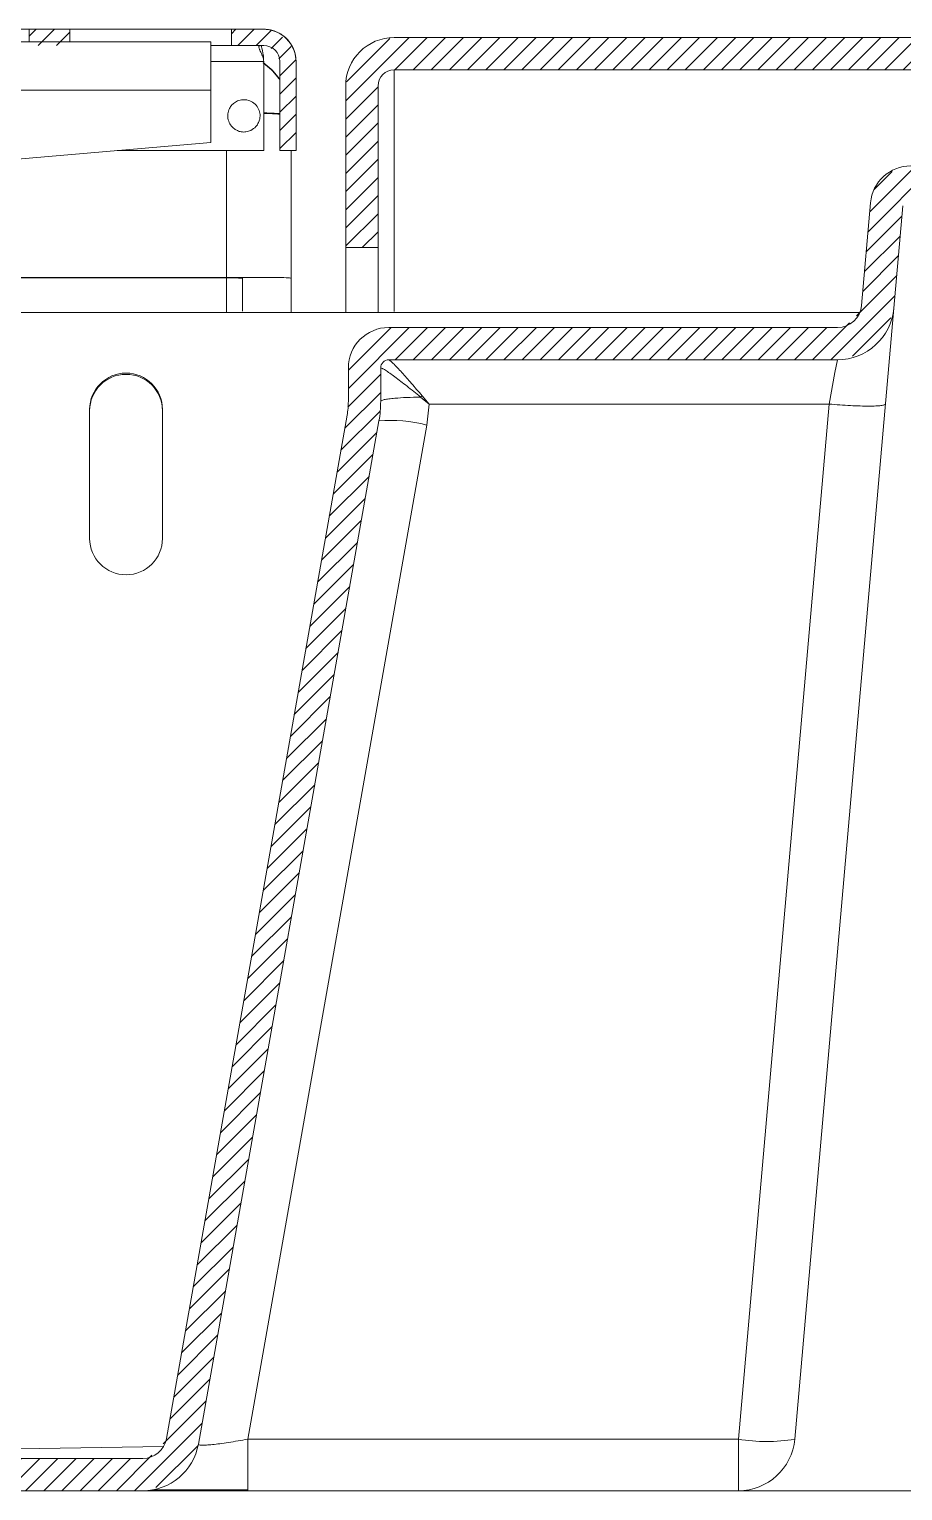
# Model space of a CAD drawing. Header units: millimetres. Extents: x -16985 to -606, y 2122 to 9380.
# Drawn here: x -1548.8 to -1440.7, y 7478.2 to 7659.1 of the extents above; entities that cross this region are included whole.
import ezdxf

# ---------------------------------------------------------------- set-up
doc = ezdxf.new("R2010")
doc.units = ezdxf.units.MM
for name, pattern in [('K5LT32768', [0]), ('K5LT32769', [0]), ('K5LT_THIN', [0])]:
    doc.linetypes.add(name, pattern=pattern)
pattern_1 = [(45, (0, 0), (-1.122532, 1.122532), [])]

msp = doc.modelspace()

# ---------------------------------------------------------------- hatches: boundary and pattern name
h = msp.add_hatch()
h.set_pattern_fill('ANSI31_ISO', style=0, pattern_type=0)
h.set_pattern_definition(pattern_1)
h.paths.add_polyline_path([(-1548.76, 7657.11), (-1543.76, 7657.11), (-1543.76, 7659.11), (-1548.76, 7659.11)])
h = msp.add_hatch()
h.set_pattern_fill('ANSI31_ISO', style=0, pattern_type=0)
h.set_pattern_definition(pattern_1)
h.paths.add_polyline_path([(-1517.76, 7655.11), (-1517.76, 7644.11), (-1515.76, 7644.11), (-1515.76, 7655.11), (-1516.54, 7657.47), (-1518.56, 7658.92), (-1519.76, 7659.11), (-1523.76, 7659.11), (-1523.76, 7657.11), (-1519.76, 7657.11), (-1518.35, 7656.52)])
h = msp.add_hatch()
h.set_pattern_fill('ANSI31_ISO', style=0, pattern_type=0)
h.set_pattern_definition(pattern_1)
h.paths.add_polyline_path([(-950.26, 7471.56), (-947.8, 7469.72), (-946.69, 7467.45), (-942.68, 7448.02), (-940.35, 7429.53), (-940.28, 7428.67), (-936.24, 7428.39), (-936.37, 7429.88), (-938.91, 7449.72), (-942.81, 7468.42), (-944.51, 7472.01), (-947.49, 7474.65), (-948.76, 7475.27), (-950.33, 7476.74), (-950.46, 7477.05), (-960.25, 7504.56), (-960.42, 7505.57), (-960.42, 7514.75), (-961.21, 7518.65), (-961.46, 7519.2), (-971.06, 7536.74), (-982.02, 7553.46), (-994.29, 7569.25), (-1007.78, 7584.01), (-1022.41, 7597.64), (-1038.08, 7610.06), (-1054.69, 7621.19), (-1072.14, 7630.96), (-1090.32, 7639.3), (-1109.1, 7646.16), (-1128.37, 7651.5), (-1148, 7655.28), (-1167.88, 7657.48), (-1185.42, 7658.09), (-1503.62, 7658.09), (-1506.59, 7657.31), (-1508.78, 7655.15), (-1509.62, 7652.2), (-1509.62, 7652.09), (-1509.62, 7632.09), (-1505.62, 7632.09), (-1505.62, 7652.09), (-1504.86, 7653.66), (-1503.62, 7654.09), (-1185.42, 7654.09), (-1165.6, 7653.29), (-1145.91, 7650.9), (-1126.48, 7646.93), (-1107.43, 7641.4), (-1088.88, 7634.36), (-1070.97, 7625.85), (-1053.79, 7615.92), (-1037.48, 7604.64), (-1022.13, 7592.08), (-1007.83, 7578.33), (-994.7, 7563.47), (-982.8, 7547.6), (-972.22, 7530.82), (-965.05, 7517.42), (-964.42, 7514.75), (-964.42, 7505.57), (-964.02, 7503.22), (-954.22, 7475.71), (-952.4, 7472.93)])
h = msp.add_hatch()
h.set_pattern_fill('ANSI31_ISO', style=0, pattern_type=0)
h.set_pattern_definition(pattern_1)
h.paths.add_polyline_path([(-1505.29, 7613.06), (-1505.29, 7617.19), (-1504.91, 7617.97), (-1504.29, 7618.19), (-1448.79, 7618.19), (-1445.56, 7618.98), (-1443.06, 7621.16), (-1441.85, 7624.26), (-1441.82, 7624.58), (-1440.71, 7637.27), (-1440.26, 7638.02), (-1439.71, 7638.19), (-1428.87, 7638.19), (-1428.09, 7637.81), (-1427.88, 7637.27), (-1426.05, 7616.34), (-1422.06, 7616.69), (-1423.89, 7637.62), (-1424.91, 7640.23), (-1427.17, 7641.89), (-1428.87, 7642.19), (-1439.71, 7642.19), (-1442.4, 7641.4), (-1444.24, 7639.3), (-1444.69, 7637.62), (-1445.8, 7624.93), (-1446.75, 7622.99), (-1448.75, 7622.19), (-1448.79, 7622.19), (-1504.29, 7622.19), (-1506.98, 7621.4), (-1508.83, 7619.3), (-1509.29, 7617.19), (-1509.29, 7613.06), (-1509.44, 7611.33), (-1531.78, 7484.67), (-1532.89, 7482.82), (-1534.73, 7482.19), (-1629.29, 7482.19), (-1629.29, 7478.19), (-1534.73, 7478.19), (-1531.5, 7478.98), (-1529, 7481.16), (-1527.84, 7483.97), (-1505.51, 7610.63)])

# ---------------------------------------------------------------- linework, layer by layer
at = {"color": 7, "linetype": 'K5LT_THIN', "lineweight": 18}
for p, q in [((-1698.76, 7659.09), (-1519.76, 7659.11)), ((-1548.76, 7659.11), (-1548.76, 7657.57)), ((-1543.76, 7659.11), (-1548.76, 7659.11)), ((-1543.76, 7657.57), (-1543.76, 7659.11)), ((-1523.76, 7659.11), (-1543.76, 7659.11)), ((-1543.76, 7659.11), (-1523.76, 7659.11)), ((-1523.76, 7659.11), (-1543.76, 7659.11)), ((-1543.76, 7659.11), (-1543.76, 7659.11)), ((-1543.76, 7659.11), (-1523.76, 7659.11)), ((-1523.76, 7659.11), (-1543.76, 7659.11)), ((-1543.76, 7659.11), (-1543.76, 7659.11)), ((-1543.76, 7659.11), (-1523.76, 7659.11)), ((-1523.76, 7659.11), (-1543.76, 7659.11)), ((-1543.76, 7659.11), (-1543.76, 7659.11)), ((-1543.76, 7659.11), (-1523.76, 7659.11)), ((-1523.76, 7659.11), (-1543.76, 7659.11)), ((-1543.76, 7659.11), (-1543.76, 7659.11)), ((-1543.76, 7659.11), (-1523.76, 7659.11)), ((-1523.76, 7659.11), (-1543.76, 7659.11)), ((-1543.76, 7659.11), (-1543.76, 7659.11)), ((-1543.76, 7659.11), (-1523.76, 7659.11)), ((-1523.76, 7659.11), (-1543.76, 7659.11)), ((-1543.76, 7659.11), (-1543.76, 7659.11)), ((-1543.76, 7659.11), (-1523.76, 7659.11)), ((-1523.76, 7659.11), (-1543.76, 7659.11)), ((-1543.76, 7659.11), (-1543.76, 7659.11)), ((-1543.76, 7659.11), (-1523.76, 7659.11)), ((-1523.76, 7659.11), (-1543.76, 7659.11)), ((-1543.76, 7659.11), (-1543.76, 7659.11)), ((-1543.76, 7659.11), (-1523.76, 7659.11)), ((-1523.76, 7659.11), (-1543.76, 7659.11)), ((-1543.76, 7659.11), (-1543.76, 7659.11)), ((-1543.76, 7659.11), (-1523.76, 7659.11)), ((-1523.76, 7659.11), (-1543.76, 7659.11)), ((-1543.76, 7659.11), (-1543.76, 7659.11)), ((-1543.76, 7659.11), (-1523.76, 7659.11)), ((-1523.76, 7659.11), (-1543.76, 7659.11)), ((-1543.76, 7659.11), (-1543.76, 7659.11)), ((-1543.76, 7659.11), (-1523.76, 7659.11)), ((-1523.76, 7659.11), (-1543.76, 7659.11)), ((-1543.76, 7659.11), (-1543.76, 7659.11)), ((-1543.76, 7659.11), (-1523.76, 7659.11)), ((-1523.76, 7659.11), (-1543.76, 7659.11)), ((-1543.76, 7659.11), (-1543.76, 7659.11)), ((-1543.76, 7659.11), (-1523.76, 7659.11)), ((-1523.76, 7659.11), (-1543.76, 7659.11)), ((-1543.76, 7659.11), (-1543.76, 7659.11)), ((-1543.76, 7659.11), (-1523.76, 7659.11)), ((-1523.76, 7659.11), (-1543.76, 7659.11)), ((-1543.76, 7659.11), (-1543.76, 7659.11)), ((-1543.76, 7659.11), (-1523.76, 7659.11)), ((-1523.76, 7659.11), (-1543.76, 7659.11)), ((-1543.76, 7659.11), (-1543.76, 7659.11)), ((-1543.76, 7659.11), (-1523.76, 7659.11)), ((-1523.76, 7659.11), (-1543.76, 7659.11)), ((-1543.76, 7659.11), (-1543.76, 7659.11)), ((-1543.76, 7659.11), (-1523.76, 7659.11)), ((-1523.76, 7659.11), (-1543.76, 7659.11)), ((-1543.76, 7659.11), (-1543.76, 7659.11)), ((-1543.76, 7659.11), (-1523.76, 7659.11)), ((-1523.76, 7659.11), (-1543.76, 7659.11)), ((-1543.76, 7659.11), (-1543.76, 7659.11)), ((-1543.76, 7659.11), (-1523.76, 7659.11)), ((-1523.76, 7659.11), (-1543.76, 7659.11)), ((-1543.76, 7659.11), (-1543.76, 7659.11)), ((-1543.76, 7659.11), (-1523.76, 7659.11)), ((-1523.76, 7659.11), (-1543.76, 7659.11)), ((-1543.76, 7659.11), (-1543.76, 7659.11)), ((-1543.76, 7659.11), (-1523.76, 7659.11)), ((-1523.76, 7659.11), (-1543.76, 7659.11)), ((-1543.76, 7659.11), (-1543.76, 7659.11)), ((-1543.76, 7659.11), (-1523.76, 7659.11)), ((-1523.76, 7659.11), (-1543.76, 7659.11)), ((-1543.76, 7659.11), (-1543.76, 7659.11)), ((-1543.76, 7659.11), (-1523.76, 7659.11)), ((-1523.76, 7659.11), (-1543.76, 7659.11)), ((-1543.76, 7659.11), (-1543.76, 7659.11)), ((-1543.76, 7659.11), (-1523.76, 7659.11)), ((-1523.76, 7659.11), (-1543.76, 7659.11)), ((-1543.76, 7659.11), (-1543.76, 7659.11)), ((-1543.76, 7659.11), (-1523.76, 7659.11)), ((-1523.76, 7659.11), (-1543.76, 7659.11)), ((-1543.76, 7659.11), (-1543.76, 7659.11)), ((-1543.76, 7659.11), (-1523.76, 7659.11)), ((-1523.76, 7659.11), (-1543.76, 7659.11)), ((-1543.76, 7659.11), (-1543.76, 7659.11)), ((-1543.76, 7659.11), (-1523.76, 7659.11)), ((-1523.76, 7659.11), (-1543.76, 7659.11)), ((-1543.76, 7659.11), (-1543.76, 7659.11)), ((-1543.76, 7659.11), (-1523.76, 7659.11)), ((-1523.76, 7659.11), (-1543.76, 7659.11)), ((-1543.76, 7659.11), (-1543.76, 7659.11)), ((-1543.76, 7659.11), (-1523.76, 7659.11)), ((-1523.76, 7659.11), (-1543.76, 7659.11)), ((-1543.76, 7659.11), (-1543.76, 7659.11)), ((-1543.76, 7659.11), (-1523.76, 7659.11)), ((-1523.76, 7659.11), (-1543.76, 7659.11)), ((-1543.76, 7659.11), (-1543.76, 7659.11)), ((-1523.76, 7659.11), (-1523.76, 7657.11)), ((-1519.76, 7659.11), (-1523.76, 7659.11)), ((-1523.76, 7659.11), (-1523.76, 7659.11)), ((-1523.76, 7659.11), (-1523.76, 7659.11)), ((-1523.76, 7659.11), (-1523.76, 7659.11)), ((-1523.76, 7659.11), (-1523.76, 7659.11)), ((-1523.76, 7659.11), (-1523.76, 7659.11)), ((-1523.76, 7659.11), (-1523.76, 7659.11)), ((-1523.76, 7659.11), (-1523.76, 7659.11)), ((-1523.76, 7659.11), (-1523.76, 7659.11)), ((-1523.76, 7659.11), (-1523.76, 7659.11)), ((-1523.76, 7659.11), (-1523.76, 7659.11)), ((-1523.76, 7659.11), (-1523.76, 7659.11)), ((-1523.76, 7659.11), (-1523.76, 7659.11)), ((-1523.76, 7659.11), (-1523.76, 7659.11)), ((-1523.76, 7659.11), (-1523.76, 7659.11)), ((-1523.76, 7659.11), (-1523.76, 7659.11)), ((-1523.76, 7659.11), (-1523.76, 7659.11)), ((-1523.76, 7659.11), (-1523.76, 7659.11)), ((-1523.76, 7659.11), (-1523.76, 7659.11)), ((-1523.76, 7659.11), (-1523.76, 7659.11)), ((-1523.76, 7659.11), (-1523.76, 7659.11)), ((-1523.76, 7659.11), (-1523.76, 7659.11)), ((-1523.76, 7659.11), (-1523.76, 7659.11)), ((-1523.76, 7659.11), (-1523.76, 7659.11)), ((-1523.76, 7659.11), (-1523.76, 7659.11)), ((-1523.76, 7659.11), (-1523.76, 7659.11)), ((-1523.76, 7659.11), (-1523.76, 7659.11)), ((-1523.76, 7659.11), (-1523.76, 7659.11)), ((-1523.76, 7659.11), (-1523.76, 7659.11)), ((-1523.76, 7659.11), (-1523.76, 7659.11)), ((-1523.76, 7659.11), (-1523.76, 7659.11)), ((-1523.76, 7659.11), (-1523.76, 7659.11)), ((-1519.76, 7659.11), (-1519.76, 7659.11)), ((-1700.29, 7657.57), (-1526.29, 7657.57)), ((-1526.29, 7651.57), (-1526.29, 7657.57)), ((-1523.76, 7657.11), (-1526.29, 7657.11)), ((-1519.76, 7657.11), (-1523.76, 7657.11)), ((-1516.53, 7657.46), (-1516.53, 7657.46)), ((-1516.53, 7657.46), (-1516.53, 7657.46)), ((-1503.62, 7658.09), (-1185.42, 7658.09)), ((-1519.76, 7644.11), (-1519.76, 7655.11)), ((-1517.76, 7644.11), (-1517.76, 7655.11)), ((-1515.76, 7644.11), (-1515.76, 7655.11)), ((-1515.76, 7655.11), (-1515.76, 7655.11)), ((-1515.76, 7655.11), (-1515.76, 7655.11)), ((-1515.76, 7655.11), (-1515.76, 7655.11)), ((-1503.62, 7654.09), (-1185.42, 7654.09)), ((-1706.29, 7651.57), (-1526.29, 7651.57)), ((-1526.29, 7645.11), (-1526.29, 7651.57)), ((-1509.62, 7632.09), (-1509.62, 7652.09)), ((-1505.62, 7632.09), (-1505.62, 7652.09)), ((-1676.29, 7632.19), (-1526.29, 7645.11)), ((-1519.76, 7644.11), (-1537.88, 7644.11)), ((-1515.76, 7644.11), (-1517.76, 7644.11)), ((-1516.38, 7644.11), (-1516.38, 7628.28)), ((-1444.69, 7637.62), (-1445.8, 7624.93)), ((-1440.71, 7637.27), (-1441.82, 7624.58)), ((-1509.62, 7632.09), (-1505.62, 7632.09)), ((-1509.62, 7624.1), (-1509.62, 7632.09)), ((-1505.62, 7624.1), (-1505.62, 7632.09)), ((-1524.38, 7628.33), (-1679.43, 7628.33)), ((-1524.38, 7628.39), (-1679.38, 7628.39)), ((-1522.38, 7624.2), (-1522.38, 7628.28)), ((-1516.38, 7628.28), (-1516.38, 7624.09)), ((-1442.15, 7620.77), (-1441.82, 7624.58)), ((-1682.92, 7624.03), (-1446.07, 7624.03)), ((-1446.1, 7623.86), (-1446.13, 7623.81)), ((-1448.79, 7622.19), (-1504.29, 7622.19)), ((-1454.07, 7484.58), (-1442.15, 7620.77)), ((-1509.29, 7617.19), (-1509.29, 7613.06)), ((-1505.29, 7617.19), (-1505.29, 7613.06)), ((-1448.79, 7618.19), (-1504.29, 7618.19)), ((-1449.09, 7616.61), (-1448.79, 7618.19)), ((-1449.83, 7612.71), (-1449.09, 7616.61)), ((-1500.35, 7613.58), (-1499.31, 7612.71)), ((-1500.17, 7613.75), (-1499.31, 7612.71)), ((-1541.29, 7612.05), (-1541.29, 7596.07)), ((-1532.29, 7612.05), (-1532.29, 7596.07)), ((-1499.6, 7610.11), (-1499.31, 7612.71)), ((-1499.31, 7612.71), (-1449.83, 7612.71)), ((-1449.83, 7612.71), (-1461.04, 7484.58)), ((-1531.78, 7484.67), (-1509.44, 7611.33)), ((-1527.84, 7483.97), (-1505.51, 7610.63)), ((-1521.73, 7484.58), (-1499.6, 7610.11)), ((-1553.35, 7483.34), (-1532.17, 7483.66)), ((-1521.73, 7484.58), (-1461.04, 7484.58)), ((-1521.73, 7484.58), (-1521.73, 7480.03)), ((-1461.04, 7484.58), (-1461.04, 7478.19)), ((-1534.73, 7482.19), (-1629.29, 7482.19)), ((-1521.73, 7478.19), (-1521.73, 7480.03)), ((-1534.73, 7478.19), (-1629.29, 7478.19)), ((-1534.73, 7478.19), (-1521.73, 7478.19)), ((-1521.73, 7478.19), (-1461.04, 7478.19)), ((-1461.04, 7478.19), (-1413.96, 7478.19))]:
    msp.add_line(p, q, dxfattribs=at)
at = {"color": 8, "linetype": 'K5LT32768', "lineweight": 15, "true_color": 0x808080}
for p, q in [((-1519.76, 7655.11), (-1526.29, 7655.11)), ((-1503.62, 7624.18), (-1503.62, 7654.09)), ((-1524.38, 7644.11), (-1524.38, 7628.39)), ((-1524.38, 7624.07), (-1524.38, 7628.33))]:
    msp.add_line(p, q, dxfattribs=at)
at = {"color": 7, "linetype": 'K5LT_THIN', "const_width": 0.18}
msp.add_lwpolyline([(-1519.85, 7654.99), (-1518.72, 7654.05), (-1517.76, 7652.89)], dxfattribs=at)
at = {"color": 8, "linetype": 'K5LT32769', "true_color": 0x808080, "const_width": 0.18}
msp.add_lwpolyline([(-1519.76, 7648.73), (-1518.72, 7648.69), (-1517.76, 7648.63)], dxfattribs=at)
at = {"color": 7, "linetype": 'K5LT_THIN', "lineweight": 18}
for centre, radius, start, end in [((-1519.76, 7655.11), 4, 0.0056, 90.0056), ((-1519.76, 7655.11), 2, 0.0056, 90.0056), ((-1519.76, 7655.11), 4, 0.0056, 35.9635), ((-1519.76, 7655.11), 4, 0.0056, 35.9635), ((-1519.76, 7655.11), 4, 0.0056, 35.9635), ((-1519.76, 7655.11), 4, 0.0056, 35.9635), ((-1503.62, 7652.09), 6, 90, 180), ((-1503.62, 7652.09), 2, 90, 180), ((-1439.71, 7637.19), 5, 90, 175), ((-1448.79, 7625.19), 3, 270, 355), ((-1448.79, 7625.19), 7, 270, 355), ((-1504.29, 7617.19), 5, 90, 180), ((-1504.29, 7617.19), 1, 90, 180), ((-1536.79, 7612.04), 4.5, 0.0599, 179.9401), ((-1536.79, 7611.89), 4.5, 0.0599, 179.9401), ((-1519.29, 7613.06), 10, 350, 0), ((-1519.29, 7613.06), 14, 350, 0), ((-1504.07, 7593.12), 17.57, 75.2618, 94.6997), ((-1536.79, 7596.08), 4.5, 180.0599, 359.9401), ((-1534.73, 7485.19), 3, 270, 350), ((-1534.73, 7485.19), 7, 270, 350), ((-1457.55, 7504.76), 20.48, 260.1973, 279.8027), ((-1461.04, 7485.19), 7, 270, 355)]:
    msp.add_arc(centre, radius, start, end, dxfattribs=at)
for points, knots in [([(-1515.76, 7655.11), (-1515.77, 7655.29), (-1515.79, 7655.69), (-1515.95, 7656.41), (-1516.22, 7657.01), (-1516.51, 7657.44), (-1516.7, 7657.69), (-1516.86, 7657.87), (-1517.09, 7658.09), (-1517.34, 7658.3), (-1517.74, 7658.57), (-1518.13, 7658.78), (-1518.64, 7658.96), (-1518.99, 7659.04), (-1519.31, 7659.09), (-1519.56, 7659.11), (-1519.7, 7659.11), (-1519.76, 7659.11)], [0, 0, 0, 0, 0.064979, 0.150018, 0.305411, 0.396029, 0.441294, 0.486558, 0.531823, 0.622415, 0.667685, 0.794975, 0.845983, 0.897522, 0.932304, 0.967017, 1, 1, 1, 1]), ([(-1520.06, 7657.1), (-1520.07, 7657.1), (-1520.12, 7657.1), (-1520.19, 7657.09), (-1520.29, 7657.06), (-1520.37, 7657), (-1520.38, 7656.86), (-1520.31, 7656.69), (-1520.18, 7656.39), (-1520, 7656.02), (-1519.79, 7655.52), (-1519.77, 7655.22), (-1519.76, 7655.11)], [0, 0, 0, 0, 0.016059, 0.061324, 0.101483, 0.179421, 0.280603, 0.43739, 0.475525, 0.714372, 0.89734, 1, 1, 1, 1]), ([(-1520.05, 7657.11), (-1520.03, 7657), (-1519.91, 7656.53), (-1519.78, 7655.8), (-1519.77, 7655.23), (-1519.76, 7655.11)], [0, 0, 0, 0, 0.189982, 0.839321, 1, 1, 1, 1]), ([(-1521.35, 7646.59), (-1521.13, 7646.73), (-1520.74, 7646.98), (-1520.4, 7647.51), (-1520.24, 7647.96), (-1520.19, 7648.48), (-1520.29, 7649.08), (-1520.66, 7649.74), (-1521.27, 7650.21), (-1521.99, 7650.42), (-1522.68, 7650.37), (-1523.26, 7650.13), (-1523.7, 7649.76), (-1524.04, 7649.27), (-1524.24, 7648.63), (-1524.19, 7647.9), (-1523.89, 7647.24), (-1523.46, 7646.8), (-1522.99, 7646.53), (-1522.52, 7646.39), (-1521.94, 7646.37), (-1521.56, 7646.52), (-1521.35, 7646.59)], [0, 0, 0, 0, 0.061631, 0.110116, 0.147236, 0.177183, 0.232876, 0.291255, 0.353888, 0.413144, 0.466376, 0.516264, 0.560917, 0.603096, 0.659147, 0.717518, 0.774143, 0.829825, 0.862419, 0.901902, 0.948043, 1, 1, 1, 1]), ([(-1524.38, 7628.39), (-1523.48, 7628.39), (-1521.68, 7628.39), (-1519.28, 7628.39), (-1517.47, 7628.37), (-1516.51, 7628.34), (-1516.41, 7628.3), (-1516.38, 7628.28)], [0, 0, 0, 0, 0.214431, 0.428856, 0.643443, 0.858251, 1, 1, 1, 1]), ([(-1522.38, 7628.28), (-1522.4, 7628.29), (-1522.44, 7628.3), (-1522.71, 7628.31), (-1523.06, 7628.32), (-1523.49, 7628.33), (-1524, 7628.33), (-1524.3, 7628.33), (-1524.38, 7628.33)], [0, 0, 0, 0, 0.214751, 0.429503, 0.50006, 0.714647, 0.929238, 1, 1, 1, 1]), ([(-1503.54, 7616.08), (-1503.96, 7616.39), (-1504.6, 7616.85), (-1505.12, 7617.16), (-1505.22, 7617.18), (-1505.27, 7617.19)], [0, 0, 0, 0, 0.502326, 0.757287, 1, 1, 1, 1]), ([(-1504.27, 7618.19), (-1504.23, 7618.16), (-1504.13, 7618.12), (-1503.66, 7617.67), (-1503.06, 7617.03), (-1502.67, 7616.61)], [0, 0, 0, 0, 0.241929, 0.497443, 1, 1, 1, 1]), ([(-1500.35, 7613.58), (-1500.92, 7614.04), (-1502.07, 7614.97), (-1503.05, 7615.71), (-1503.54, 7616.08)], [0, 0, 0, 0, 0.502002, 1, 1, 1, 1]), ([(-1502.67, 7616.61), (-1502.28, 7616.18), (-1501.51, 7615.31), (-1500.62, 7614.27), (-1500.17, 7613.75)], [0, 0, 0, 0, 0.498253, 1, 1, 1, 1]), ([(-1500.17, 7613.75), (-1500.2, 7613.72), (-1500.26, 7613.66), (-1500.32, 7613.6), (-1500.35, 7613.58)], [0, 0, 0, 0, 0.559924, 1, 1, 1, 1]), ([(-1527.84, 7483.97), (-1527.82, 7483.94), (-1527.79, 7483.87), (-1527.44, 7483.83), (-1526.89, 7483.84), (-1526.36, 7483.88), (-1526.1, 7483.91)], [0, 0, 0, 0, 0.253604, 0.500785, 0.748778, 1, 1, 1, 1]), ([(-1526.1, 7483.91), (-1525.8, 7483.94), (-1525.2, 7484), (-1523.75, 7484.21), (-1522.54, 7484.43), (-1521.73, 7484.58)], [0, 0, 0, 0, 0.241345, 0.495521, 1, 1, 1, 1]), ([(-1533.51, 7478.29), (-1533.47, 7478.29), (-1533.39, 7478.29), (-1532.7, 7478.29), (-1531.6, 7478.29), (-1530.11, 7478.29), (-1528.3, 7478.29), (-1526.24, 7478.3), (-1524.03, 7478.3), (-1522.5, 7478.31), (-1521.73, 7478.31)], [0, 0, 0, 0, 0.12157, 0.247268, 0.372991, 0.498671, 0.624253, 0.749704, 0.87497, 1, 1, 1, 1])]:
    msp.add_open_spline(points, degree=3, knots=knots, dxfattribs=at)
for points in [[(-1505.29, 7613.06), (-1505.27, 7613.1), (-1505.23, 7613.16), (-1504.87, 7613.26), (-1504.32, 7613.35), (-1503.8, 7613.41), (-1503.54, 7613.43)], [(-1503.54, 7613.43), (-1503.07, 7613.47), (-1502.13, 7613.54), (-1500.94, 7613.56), (-1500.35, 7613.58)], [(-1444.92, 7612.46), (-1445.26, 7612.46), (-1445.94, 7612.47), (-1447.16, 7612.52), (-1448.47, 7612.6), (-1449.38, 7612.67), (-1449.83, 7612.71)], [(-1442.86, 7612.71), (-1442.89, 7612.67), (-1442.94, 7612.6), (-1443.37, 7612.52), (-1444, 7612.47), (-1444.61, 7612.46), (-1444.92, 7612.46)]]:
    msp.add_open_spline(points, degree=3, dxfattribs=at)

doc.saveas('drawing.dxf')
